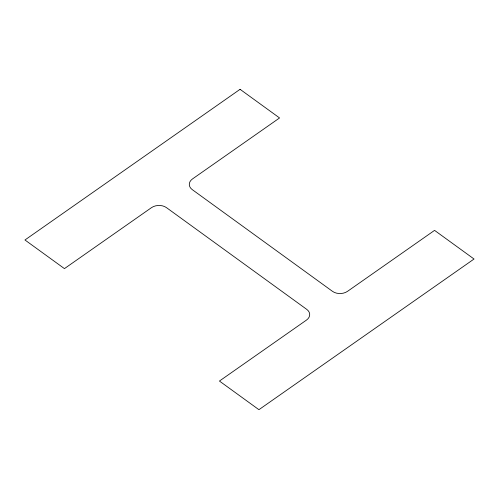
<?xml version="1.0" encoding="UTF-8"?>
<svg xmlns="http://www.w3.org/2000/svg" width="499" height="499" viewBox="0 0 499 499"><rect width="100%" height="100%" fill="white"/><g stroke="black" fill="none" stroke-linecap="round" stroke-linejoin="round"><path stroke-width="0.75" d="M240.075 89.315L24.95 239.982L64.44 268.624L151.459 207.671A10.647 7.579 -1.7 0 1 166.51 207.659L306.742 309.374A10.647 7.579 -1.7 0 1 306.461 320.096L219.435 381.049L258.925 409.685L474.05 259.018L434.56 230.376L347.541 291.329A10.647 7.579 -1.7 0 1 332.49 291.341L192.258 189.626A10.647 7.579 -1.7 0 1 192.539 178.904L279.565 117.951L240.075 89.315"/></g></svg>
